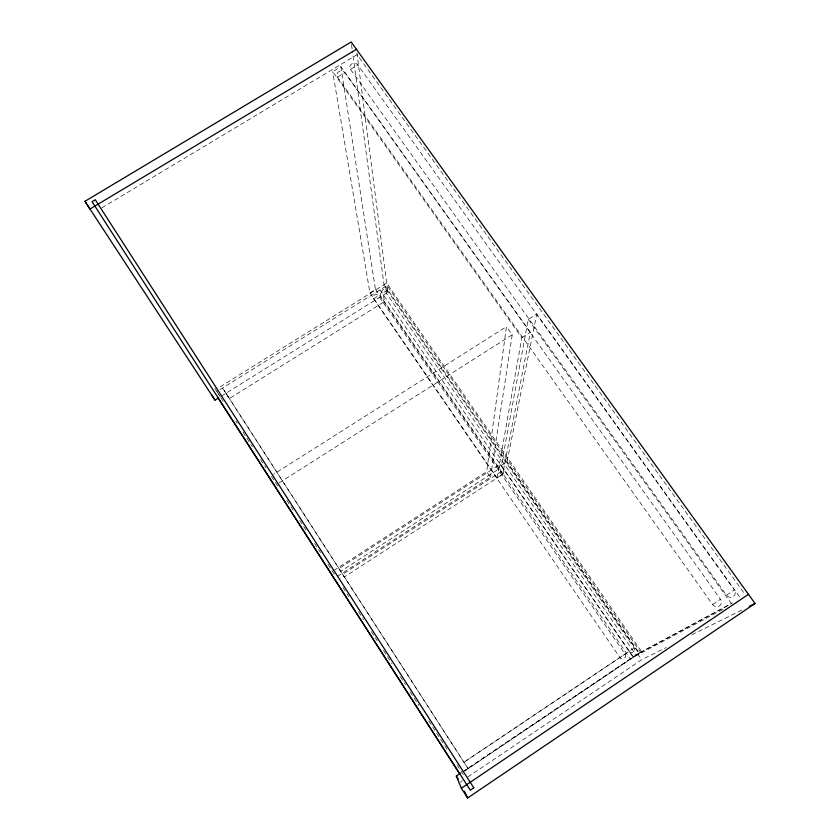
<?xml version="1.0" encoding="UTF-8"?>
<svg xmlns="http://www.w3.org/2000/svg" width="840" height="840" viewBox="0 0 840 840"><rect width="100%" height="100%" fill="white"/><g stroke="black" fill="none" stroke-linecap="round" stroke-linejoin="round"><path stroke-width="0.63" stroke-dasharray="4.2 3.15" d="M337.386 576.366L490.476 477.204L486.665 471.65L506.457 326.613L273.536 474.358M490.476 477.204L512.243 334.772L506.457 326.613M497.018 477.907L521.808 337.68L332.661 71.631L340.882 66.696L530.334 332.252L502.698 474.233L497.018 477.907L369.915 292.856L332.661 71.631M633.423 657.069L501.344 465.455L528.234 319.41L536.729 314.024L740.87 598.615M501.344 465.455L507.014 461.79L536.729 314.024M462.808 771.708L637.613 653.898L732.312 603.015M463.05 771.96L640.574 652.302L387.009 285.485L218.264 390.716M465.402 770.522L641.634 651.735L386.694 283.08L217.928 388.248M712.614 604.538L720.447 599.267L344.82 72.692A4.337 3.917 -8 0 0 338.846 71.642A4.337 3.917 -8 0 0 337.512 77.091L712.614 604.538A4.946 4.704 39.9 0 0 719.397 605.924A4.946 4.704 39.9 0 0 720.447 599.267M726.505 595.182L734.318 589.911L357.767 64.921A4.326 3.906 -7.3 0 0 351.792 63.861A4.326 3.906 -7.3 0 0 350.469 69.3L726.505 595.182A4.946 4.694 39 0 0 733.278 596.558A4.946 4.694 39 0 0 734.318 589.911M460.205 782.166L462.378 780.696M467.806 777.032L641.645 659.726L666.194 647.546M634.158 647.934L463.796 762.374L629.087 651.378A3.203 3.087 46.4 0 0 633.413 652.292A3.203 3.087 46.4 0 0 634.158 647.934L387.156 290.283A2.919 2.751 -7.4 0 0 383.135 289.527A2.919 2.751 -7.4 0 0 382.263 293.339L387.156 290.283M333.69 570.612L486.665 471.65M279.069 482.947L512.243 334.772M521.808 337.68L530.334 332.252M373.558 298.767L378.462 295.712L625.054 654.055A3.203 3.098 47.6 0 1 624.299 658.424A3.203 3.098 47.6 0 1 619.92 657.521L373.558 298.767A2.919 2.751 -8.3 0 1 374.441 294.945A2.919 2.751 -8.3 0 1 378.462 295.712M221.193 396.239L387.881 292.226L356.58 50.4M369.915 292.856L375.459 289.401L340.882 66.696M337.512 77.091L344.82 72.692M350.469 69.3L357.767 64.921M101.955 207.774L357.137 54.684L745.175 594.625M728.165 605.43L639.23 653.153L507.014 461.79M722.894 609.441L630.315 658.812L380.919 296.572L379.943 289.894L633.171 657.3M691.919 634.788L744.534 608.696M528.234 319.41L731.304 603.488M387.881 292.226L384.384 287.165L352.401 51.083M637.613 653.898L641.645 659.726M375.459 289.401L502.698 474.233M216.899 391.524L223.997 402.633M235.851 421.05L237.269 423.255M242.928 432.065L252.326 446.659M260.642 459.596L265.986 467.786M271.457 476.332L278.523 487.4M286.86 500.346L294.305 511.822M299.806 520.391L306.852 531.437M314.643 543.543L320.512 552.552M328.094 564.459L335.937 576.566M342.972 587.58L348.831 596.589M358.554 611.793L363.573 619.521M371.301 631.606L377.16 640.615M383.534 650.528L391.913 663.579M400.334 676.746L405.489 684.653M410.12 691.971L418.94 705.569M428.757 720.856L447.269 749.606M457.096 764.915L463.355 774.722M214.841 388.311L220.259 396.827M226.002 393.309L229.236 398.591L384.416 301.644L383.492 295.04M351.519 44.593L352.223 49.78M500.147 464.289L499.37 468.615L340.651 571.379L339.014 568.554L500.147 464.289M503.947 469.802L503.108 474.054L344.274 577.006L342.689 574.266L503.947 469.802M638.936 653.415L635.996 654.99L386.337 293.192L385.434 286.471L638.936 653.415M468.017 768.611L222.569 387.986L468.017 768.611"/><path stroke-width="1.26" d="M460.645 773.168L456.309 776.087L461.37 788.256L467.618 798L755.055 603.477L351.173 42L84.945 201.306L89.922 209.066L356.444 49.329M461.37 788.256L748.472 594.332M84.945 201.306L214.998 400.113L218.316 398.034M749.207 606.375L755.055 603.477M217.675 397.32L459.764 773.997M211.628 394.853L214.998 400.113M456.309 776.087L458.252 779.131M464.436 791.217L467.618 798M473.792 787.836L470.306 790.188L92.043 201.653L95.267 199.731L473.792 787.836"/></g></svg>
